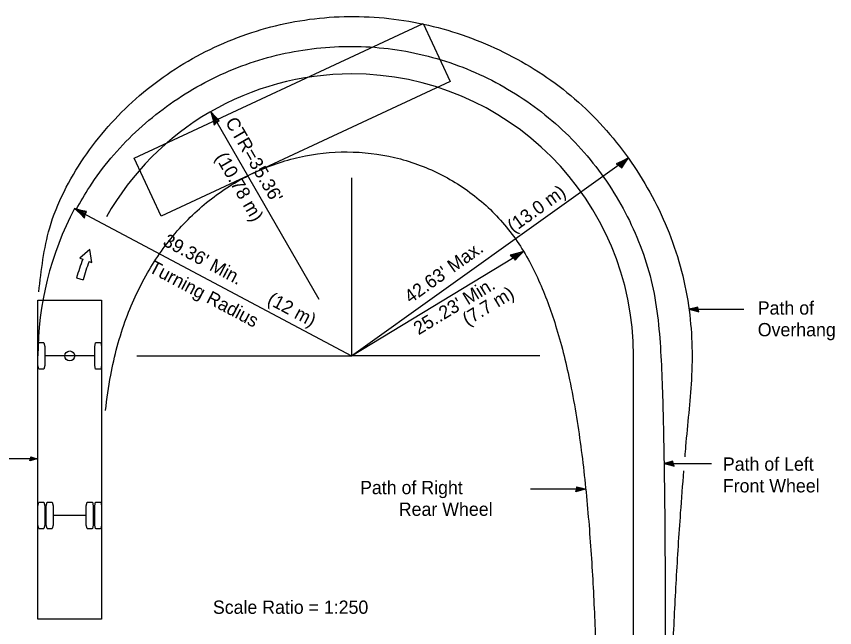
# Model space of a CAD drawing. Extents: x 2145173 to 2147094, y 2149363 to 2149822.
# Drawn here: x 2146798.3 to 2146854.7, y 2149582.8 to 2149624.9 of the extents above; entities that cross this region are included whole.
import ezdxf

# ---------------------------------------------------------------- set-up
doc = ezdxf.new("R2010")
doc.units = 0
doc.layers.add('Design_EX_Roadway Dimensions', color=7, linetype='Continuous')
doc.layers.add('Topo_Building', color=7, linetype='Continuous')

msp = doc.modelspace()

# ---------------------------------------------------------------- linework, layer by layer
at = {"layer": 'Design_EX_Roadway Dimensions'}
for p, q in [((2146811.736, 2149618.374), (2146819.186, 2149605.469)), ((2146821.451, 2149601.547), (2146840.541, 2149615.202)), ((2146821.451, 2149613.829), (2146821.451, 2149601.547)), ((2146802.467, 2149611.639), (2146821.451, 2149601.547)), ((2146821.451, 2149601.547), (2146833.302, 2149608.746)), ((2146806.65, 2149601.547), (2146821.451, 2149601.547)), ((2146834.416, 2149601.547), (2146821.451, 2149601.547))]:
    msp.add_line(p, q, dxfattribs=at)
for points in [[(2146812.137, 2149617.636), (2146812.318, 2149617.772), (2146812.056, 2149618.031), (2146811.736, 2149618.374), (2146811.875, 2149617.891), (2146811.973, 2149617.454), (2146812.137, 2149617.636), (2146812.247, 2149617.743), (2146811.889, 2149618.108), (2146812.011, 2149617.552), (2146812.137, 2149617.718), (2146812.001, 2149617.903), (2146812.058, 2149617.683)], [(2146839.898, 2149614.66), (2146840.069, 2149614.511), (2146840.269, 2149614.82), (2146840.541, 2149615.202), (2146840.096, 2149614.967), (2146839.687, 2149614.784), (2146839.898, 2149614.66), (2146840.024, 2149614.574), (2146840.311, 2149614.998), (2146839.792, 2149614.766), (2146839.979, 2149614.676), (2146840.132, 2149614.847), (2146839.928, 2149614.747)], [(2146803.085, 2149611.287), (2146803.165, 2149611.499), (2146802.806, 2149611.579), (2146802.353, 2149611.7), (2146802.728, 2149611.365), (2146803.043, 2149611.045), (2146803.085, 2149611.287), (2146803.122, 2149611.436), (2146802.624, 2149611.555), (2146803.022, 2149611.149), (2146803.042, 2149611.357), (2146802.828, 2149611.441), (2146802.992, 2149611.286)], [(2146832.573, 2149608.329), (2146832.712, 2149608.152), (2146832.965, 2149608.419), (2146833.302, 2149608.746), (2146832.822, 2149608.596), (2146832.386, 2149608.49), (2146832.573, 2149608.329), (2146832.681, 2149608.222), (2146833.037, 2149608.587), (2146832.487, 2149608.452), (2146832.655, 2149608.33), (2146832.835, 2149608.472), (2146832.616, 2149608.409)]]:
    msp.add_lwpolyline(points, dxfattribs=at)
at = {"layer": 'Topo_Building'}
for p, q in [((2146821.451, 2149615.598), (2146821.451, 2149615.598)), ((2146803.411, 2149608.891), (2146802.72, 2149608.279)), ((2146803.551, 2149607.978), (2146803.411, 2149608.891)), ((2146802.72, 2149608.279), (2146802.919, 2149608.21)), ((2146803.358, 2149608.052), (2146803.551, 2149607.978)), ((2146802.49, 2149606.924), (2146802.94, 2149606.797)), ((2146802.49, 2149606.924), (2146802.49, 2149606.924)), ((2146844.697, 2149604.767), (2146848.489, 2149604.767)), ((2146803.741, 2149601.547), (2146800.298, 2149601.547)), ((2146840.882, 2149559.034), (2146840.882, 2149601.547)), ((2146799.821, 2149594.465), (2146795.774, 2149594.465)), ((2146842.983, 2149594.143), (2146846.242, 2149594.143)), ((2146837.585, 2149592.37), (2146833.785, 2149592.37)), ((2146803.161, 2149590.556), (2146800.878, 2149590.556))]:
    msp.add_line(p, q, dxfattribs=at)
for points in [[(2146828.243, 2149620.462), (2146808.314, 2149611.188), (2146806.459, 2149615.175), (2146826.388, 2149624.448), (2146828.243, 2149620.462)], [(2146845.331, 2149604.75), (2146845.308, 2149604.918), (2146845.041, 2149604.846), (2146844.697, 2149604.767), (2146845.064, 2149604.675), (2146845.384, 2149604.575), (2146845.331, 2149604.75), (2146845.301, 2149604.863), (2146844.928, 2149604.767), (2146845.335, 2149604.637), (2146845.274, 2149604.781), (2146845.104, 2149604.761), (2146845.27, 2149604.717)], [(2146799.821, 2149602.206), (2146799.88, 2149602.451), (2146799.913, 2149602.462), (2146800.206, 2149602.462), (2146800.239, 2149602.451), (2146800.298, 2149602.206), (2146800.298, 2149600.887), (2146800.239, 2149600.642), (2146800.206, 2149600.631), (2146799.913, 2149600.631), (2146799.88, 2149600.642), (2146799.821, 2149600.887), (2146799.821, 2149602.206)], [(2146803.741, 2149602.206), (2146803.8, 2149602.451), (2146803.833, 2149602.462), (2146804.126, 2149602.462), (2146804.159, 2149602.451), (2146804.217, 2149602.206), (2146804.217, 2149600.887), (2146804.159, 2149600.642), (2146804.126, 2149600.631), (2146803.833, 2149600.631), (2146803.8, 2149600.642), (2146803.741, 2149600.887), (2146803.741, 2149602.206)], [(2146799.316, 2149594.451), (2146799.334, 2149594.587), (2146799.547, 2149594.529), (2146799.821, 2149594.465), (2146799.528, 2149594.393), (2146799.272, 2149594.312), (2146799.316, 2149594.451), (2146799.339, 2149594.541), (2146799.637, 2149594.465), (2146799.312, 2149594.362), (2146799.36, 2149594.477), (2146799.496, 2149594.46), (2146799.364, 2149594.425)], [(2146843.611, 2149594.127), (2146843.59, 2149594.296), (2146843.325, 2149594.223), (2146842.983, 2149594.143), (2146843.348, 2149594.053), (2146843.669, 2149593.953), (2146843.611, 2149594.127), (2146843.584, 2149594.24), (2146843.213, 2149594.143), (2146843.618, 2149594.014), (2146843.56, 2149594.159), (2146843.388, 2149594.138), (2146843.552, 2149594.094)], [(2146836.955, 2149592.354), (2146836.974, 2149592.523), (2146837.241, 2149592.45), (2146837.585, 2149592.37), (2146837.218, 2149592.279), (2146836.898, 2149592.18), (2146836.955, 2149592.354), (2146836.982, 2149592.466), (2146837.352, 2149592.37), (2146836.948, 2149592.241), (2146837.007, 2149592.386), (2146837.178, 2149592.364), (2146837.013, 2149592.319)], [(2146799.821, 2149591.216), (2146799.88, 2149591.461), (2146799.913, 2149591.472), (2146800.206, 2149591.472), (2146800.239, 2149591.461), (2146800.298, 2149591.216), (2146800.298, 2149589.897), (2146800.239, 2149589.652), (2146800.206, 2149589.64), (2146799.913, 2149589.64), (2146799.88, 2149589.652), (2146799.821, 2149589.897), (2146799.821, 2149591.216)], [(2146800.402, 2149591.216), (2146800.46, 2149591.461), (2146800.493, 2149591.472), (2146800.785, 2149591.472), (2146800.818, 2149591.461), (2146800.878, 2149591.216), (2146800.878, 2149589.897), (2146800.818, 2149589.652), (2146800.785, 2149589.64), (2146800.493, 2149589.64), (2146800.46, 2149589.652), (2146800.402, 2149589.897), (2146800.402, 2149591.216)], [(2146803.161, 2149591.216), (2146803.22, 2149591.461), (2146803.253, 2149591.472), (2146803.545, 2149591.472), (2146803.579, 2149591.461), (2146803.637, 2149591.216), (2146803.637, 2149589.897), (2146803.579, 2149589.652), (2146803.545, 2149589.64), (2146803.253, 2149589.64), (2146803.22, 2149589.652), (2146803.161, 2149589.897), (2146803.161, 2149591.216)], [(2146803.741, 2149591.216), (2146803.8, 2149591.461), (2146803.833, 2149591.472), (2146804.126, 2149591.472), (2146804.159, 2149591.461), (2146804.217, 2149591.216), (2146804.217, 2149589.897), (2146804.159, 2149589.652), (2146804.126, 2149589.64), (2146803.833, 2149589.64), (2146803.8, 2149589.652), (2146803.741, 2149589.897), (2146803.741, 2149591.216)]]:
    msp.add_lwpolyline(points, dxfattribs=at)
msp.add_lwpolyline([(2146799.821, 2149605.393), (2146804.217, 2149605.393), (2146804.217, 2149583.412), (2146799.821, 2149583.412)], close=True, dxfattribs=at)
msp.add_circle((2146802.019, 2149601.547), 0.343, dxfattribs=at)
for centre, radius, start, end in [((2146821.451, 2149601.547), 19.431, 90, 150.418), ((2146821.451, 2149601.547), 19.431, 0, 90), ((2146821.451, 2149601.547), 21.629, 152.0026, 180), ((2146814.867, 2149603.534), 12.831, 158.6272, 164.6859), ((2146814.867, 2149603.534), 12.365, 158.5764, 164.6911)]:
    msp.add_arc(centre, radius, start, end, dxfattribs=at)
for points in [[(2146799.891, 2149605.966), (2146800.64, 2149610.369), (2146803, 2149615.192), (2146806.578, 2149619.271), (2146811.081, 2149622.357), (2146816.21, 2149624.299), (2146821.615, 2149624.937), (2146827.077, 2149624.253), (2146832.236, 2149622.325), (2146836.82, 2149619.261), (2146840.523, 2149615.171), (2146843.198, 2149610.345), (2146844.667, 2149605.022), (2146844.869, 2149599.898), (2146844.465, 2149595.316), (2146844.408, 2149594.594)], [(2146802.457, 2149611.639), (2146803.395, 2149613.202), (2146806.555, 2149616.962), (2146810.511, 2149619.93), (2146815.057, 2149621.928), (2146819.953, 2149622.831), (2146824.886, 2149622.59), (2146829.684, 2149621.201), (2146834.031, 2149618.734), (2146837.688, 2149615.324), (2146840.45, 2149611.152), (2146842.164, 2149606.451), (2146842.766, 2149601.533), (2146842.937, 2149596.599), (2146843.017, 2149591.763), (2146843.052, 2149587.006), (2146843.067, 2149582.308), (2146843.074, 2149577.648), (2146843.078, 2149573.015), (2146843.079, 2149568.4), (2146843.079, 2149563.797), (2146843.08, 2149559.202), (2146843.08, 2149559.063)], [(2146804.483, 2149597.784), (2146804.846, 2149600.219), (2146805.914, 2149604.135), (2146807.488, 2149607.465), (2146809.581, 2149610.325), (2146812.142, 2149612.64), (2146815.08, 2149614.333), (2146818.275, 2149615.333), (2146821.55, 2149615.597), (2146824.814, 2149615.117), (2146827.868, 2149613.912), (2146830.559, 2149612.044), (2146832.739, 2149609.611), (2146834.339, 2149606.761), (2146835.508, 2149603.651), (2146836.47, 2149599.898), (2146837.242, 2149595.316), (2146837.739, 2149590.735), (2146838.063, 2149586.154), (2146838.275, 2149581.573), (2146838.415, 2149576.992), (2146838.506, 2149572.411), (2146838.569, 2149567.83), (2146838.629, 2149563.25), (2146838.684, 2149559.034)], [(2146844.329, 2149593.627), (2146844.103, 2149590.735), (2146843.81, 2149586.154), (2146843.582, 2149581.573), (2146843.422, 2149576.992), (2146843.308, 2149572.411), (2146843.231, 2149567.83), (2146843.181, 2149563.25), (2146843.15, 2149559.034)]]:
    msp.add_spline(points, degree=3, dxfattribs=at)

# ---------------------------------------------------------------- texts
at = {"layer": 'Design_EX_Roadway Dimensions'}
for s, height, rotation, p in [("CTR=35.36'", 0.9147, 300.0001, (2146812.708, 2149617.672)), ('(10.78 m)', 0.9147, 300.0001, (2146812.019, 2149615.246)), ('(13.0 m)', 0.9147, 35.5814, (2146832.594, 2149609.997)), ("39.36' Min.", 0.91472, 332.0001, (2146808.372, 2149609.202)), ("42.63' Max.", 0.91472, 35.5814, (2146825.505, 2149605.134)), ('Turning Radius', 0.91472, 332.0001, (2146807.399, 2149607.372)), ("25..23' Min.", 0.91472, 31.2827, (2146826.065, 2149602.963)), ('(7.7 m)', 0.9147, 31.2827, (2146829.438, 2149603.6)), ('(12 m)', 0.9147, 332.0001, (2146815.567, 2149605.183))]:
    msp.add_text(s, height=height, rotation=rotation, dxfattribs=at).set_placement(p)
at = {"layer": 'Topo_Building'}
for s, height, p in [('Path of', 0.9159, (2146849.441, 2149604.394)), ('Overhang', 0.9159, (2146849.441, 2149602.9)), ('Path of Left', 0.91586, (2146847.035, 2149593.638)), ('Path of Right', 0.91586, (2146822.03, 2149592.022)), ('Front Wheel', 0.91586, (2146847.035, 2149592.144)), ('Rear Wheel', 0.9159, (2146824.698, 2149590.528)), ('Scale Ratio = 1:250', 0.91472, (2146811.887, 2149583.778))]:
    msp.add_text(s, height=height, dxfattribs=at).set_placement(p)

doc.saveas('drawing.dxf')
